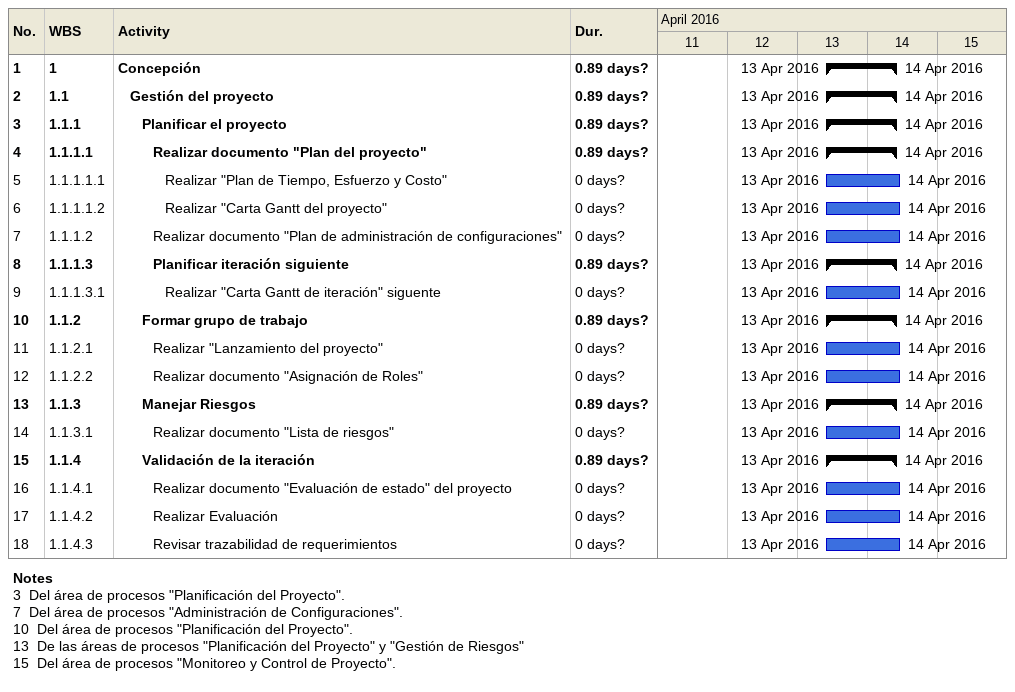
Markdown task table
| ID | WBS | Task | Duration | Start | Finish |
|---|---|---|---|---|---|
| 1 | 1 | **Concepción** | 0.89d? | 2016-04-13 | 2016-04-14 |
| 2 | 1.1 | **Gestión del proyecto** | 0.89d? | 2016-04-13 | 2016-04-14 |
| 3 | 1.1.1 | **Planificar el proyecto** | 0.89d? | 2016-04-13 | 2016-04-14 |
| 4 | 1.1.1.1 | **Realizar documento "Plan del proyecto"** | 0.89d? | 2016-04-13 | 2016-04-14 |
| 5 | 1.1.1.1.1 | Realizar "Plan de Tiempo, Esfuerzo y Costo" | 0d? | 2016-04-13 | 2016-04-14 |
| 6 | 1.1.1.1.2 | Realizar "Carta Gantt del proyecto" | 0d? | 2016-04-13 | 2016-04-14 |
| 7 | 1.1.1.2 | Realizar documento "Plan de administración de configuraciones" | 0d? | 2016-04-13 | 2016-04-14 |
| 8 | 1.1.1.3 | **Planificar iteración siguiente** | 0.89d? | 2016-04-13 | 2016-04-14 |
| 9 | 1.1.1.3.1 | Realizar "Carta Gantt de iteración" siguente | 0d? | 2016-04-13 | 2016-04-14 |
| 10 | 1.1.2 | **Formar grupo de trabajo** | 0.89d? | 2016-04-13 | 2016-04-14 |
| 11 | 1.1.2.1 | Realizar "Lanzamiento del proyecto" | 0d? | 2016-04-13 | 2016-04-14 |
| 12 | 1.1.2.2 | Realizar documento "Asignación de Roles" | 0d? | 2016-04-13 | 2016-04-14 |
| 13 | 1.1.3 | **Manejar Riesgos** | 0.89d? | 2016-04-13 | 2016-04-14 |
| 14 | 1.1.3.1 | Realizar documento "Lista de riesgos" | 0d? | 2016-04-13 | 2016-04-14 |
| 15 | 1.1.4 | **Validación de la iteración** | 0.89d? | 2016-04-13 | 2016-04-14 |
| 16 | 1.1.4.1 | Realizar documento "Evaluación de estado" del proyecto | 0d? | 2016-04-13 | 2016-04-14 |
| 17 | 1.1.4.2 | Realizar Evaluación | 0d? | 2016-04-13 | 2016-04-14 |
| 18 | 1.1.4.3 | Revisar trazabilidad de requerimientos | 0d? | 2016-04-13 | 2016-04-14 |

Notes
- 3: Del área de procesos "Planificación del Proyecto".
- 7: Del área de procesos "Administración de Configuraciones".
- 10: Del área de procesos "Planificación del Proyecto".
- 13: De las áreas de procesos "Planificación del Proyecto" y "Gestión de Riesgos"
- 15: Del área de procesos "Monitoreo y Control de Proyecto".
